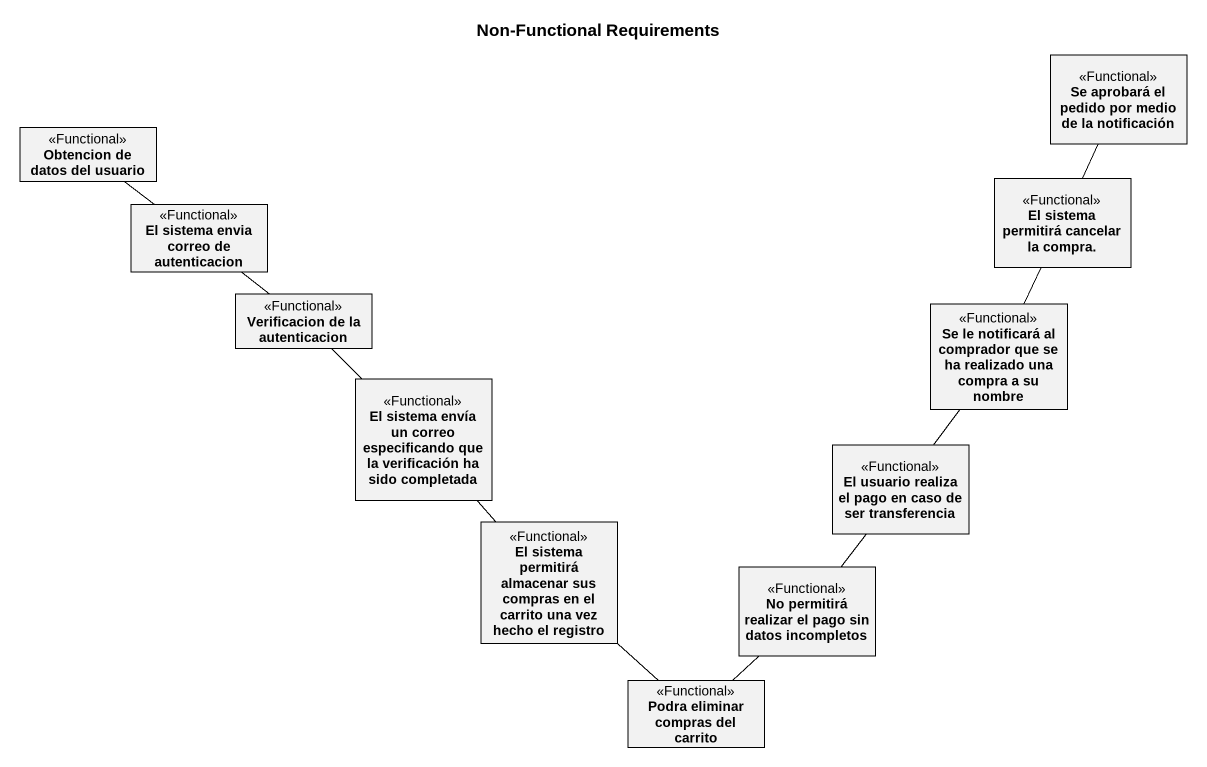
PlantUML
@startuml
title Non-Functional Requirements
hide circle
hide empty members
class "Se aprobará el pedido por medio de la notificación" as Se_aprobará_el_pedido_por <<Functional>>
class "Obtencion de datos del usuario" as Obtencion_de_datos_del <<Functional>>
class "El sistema envia correo de autenticacion" as El_sistema_envia_correo_de <<Functional>>
class "El sistema permitirá cancelar la compra." as El_sistema_permitirá <<Functional>>
class "Verificacion de la autenticacion" as Verificacion_de_la <<Functional>>
class "Se le notificará al comprador que se ha realizado una compra a su nombre" as Se_le_notificará_al <<Functional>>
class "El sistema envía un correo especificando que la verificación ha sido completada" as El_sistema_envía_un_correo <<Functional>>
class "El usuario realiza el pago en caso de ser transferencia" as El_usuario_realiza_el_pago <<Functional>>
class "El sistema permitirá almacenar sus compras en el carrito una vez hecho el registro" as El_sistema_permitirá_2 <<Functional>>
class "No permitirá realizar el pago sin datos incompletos" as No_permitirá_realizar_el <<Functional>>
class "Podra eliminar compras del carrito" as Podra_eliminar_compras_del <<Functional>>
Obtencion_de_datos_del -- El_sistema_envia_correo_de
El_sistema_envia_correo_de -- Verificacion_de_la
El_sistema_permitirá -up- Se_aprobará_el_pedido_por
Verificacion_de_la -- El_sistema_envía_un_correo
Se_le_notificará_al -up- El_sistema_permitirá
El_sistema_envía_un_correo -- El_sistema_permitirá_2
El_usuario_realiza_el_pago -up- Se_le_notificará_al
El_sistema_permitirá_2 -- Podra_eliminar_compras_del
No_permitirá_realizar_el -up- El_usuario_realiza_el_pago
Podra_eliminar_compras_del -up- No_permitirá_realizar_el
@enduml
